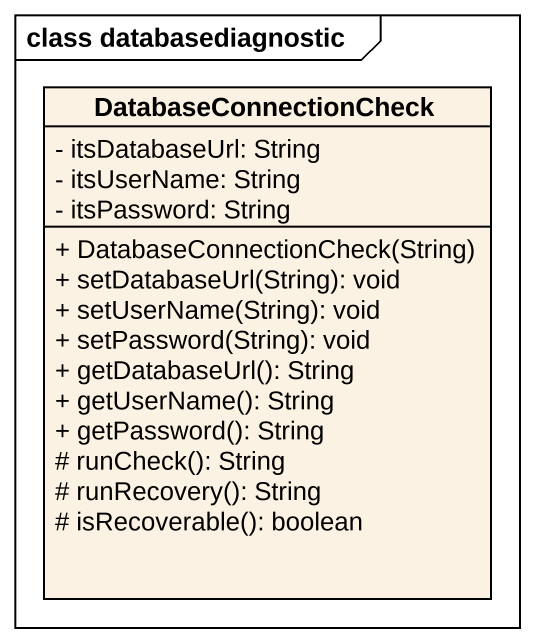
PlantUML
@startuml
mainframe class databasediagnostic
hide circle
hide empty members
skinparam classAttributeIconSize 0
class DatabaseConnectionCheck {
  - itsDatabaseUrl: String
  - itsUserName: String
  - itsPassword: String
  + DatabaseConnectionCheck(String)
  + setDatabaseUrl(String): void
  + setUserName(String): void
  + setPassword(String): void
  + getDatabaseUrl(): String
  + getUserName(): String
  + getPassword(): String
  # runCheck(): String
  # runRecovery(): String
  # isRecoverable(): boolean
}
@enduml
